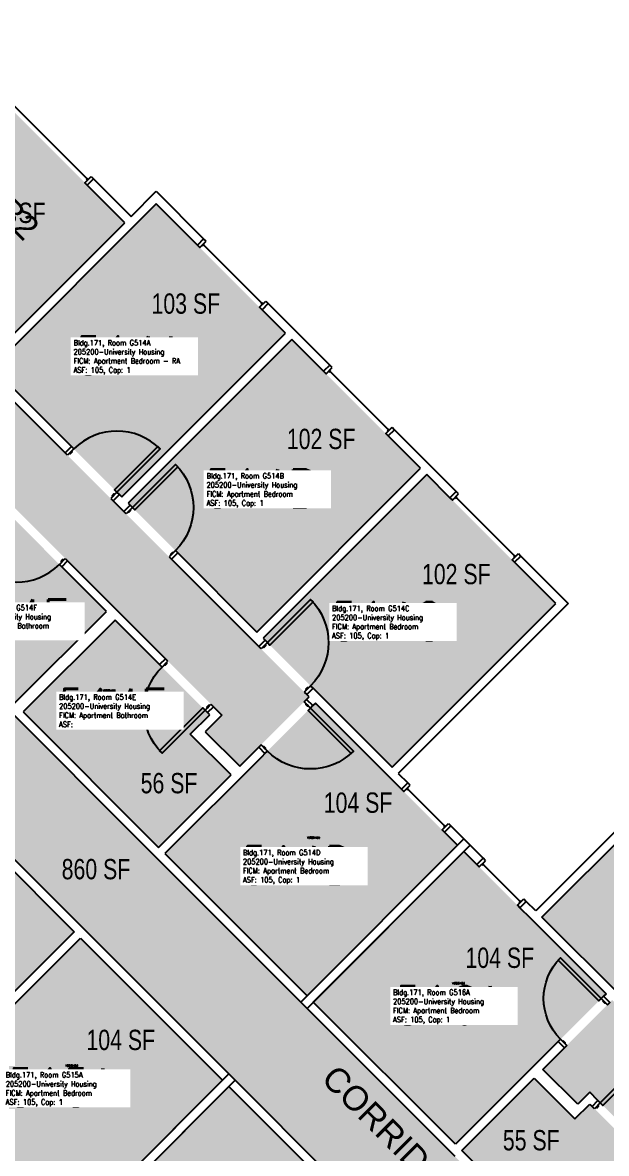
# Model space of a CAD drawing. Header units: inches. Extents: x 1062 to 4030, y -1482 to 1605.
# Drawn here: x 2972 to 3317, y 423 to 1091 of the extents above; entities that cross this region are included whole.
import ezdxf
from ezdxf.enums import TextEntityAlignment as Align

# ---------------------------------------------------------------- set-up
doc = ezdxf.new("R2010")
doc.units = ezdxf.units.IN
doc.header["$LTSCALE"] = 192
doc.header["$MEASUREMENT"] = 0
for name, color, linetype in [('A-AREA-IDEN', 1, 'Continuous'), ('A-DOOR', 2, 'Continuous'), ('A-GLAZ', 1, 'Continuous'), ('A-IDEN-RNUM', 7, 'Continuous'), ('A-IDEN-SNUM', 4, 'Continuous'), ('A-IDEN-VNUM', 4, 'Continuous'), ('A-ROOM', 1, 'Continuous'), ('A-WALL', 5, 'Continuous'), ('AREA-TEXT', 3, 'Continuous'), ('Rooms-Category-Color', 7, 'Continuous'), ('Rooms-College-Color', 7, 'Continuous'), ('Rooms-Department-Color', 7, 'Continuous'), ('Rooms-Division-Color', 7, 'Continuous'), ('Rooms-Information', 7, 'Continuous')]:
    doc.layers.add(name, color=color, linetype=linetype)
doc.styles.add('AREA', font='arial.ttf', dxfattribs={"width": 0.75, "height": 12})
doc.styles.add('Dimstyle', font='arial.ttf')
doc.styles.add('ROOMSNUMBER', font='txt.shx', dxfattribs={"height": 0.03})
doc.styles.add('ROOMVNUMBER', font='simplex.shx', dxfattribs={"width": 0.85})
doc.styles.get("Standard").update_dxf_attribs({"font": 'arial.ttf'})

msp = doc.modelspace()

# ---------------------------------------------------------------- hatches: boundary and pattern name
h = msp.add_hatch()
h.set_pattern_fill('ANSI31', color=256, style=0)
h.set_pattern_definition([(90, (3642.63514, 926.84186), (0.125, 2e-14), [])])
h.paths.add_polyline_path([(2995.34, 748.31), (2953.8, 789.84), (2947.29, 783.33), (2988.82, 741.8)], flags=9)
at = {"layer": 'Rooms-Category-Color', "true_color": 0xadadad}
msp.add_hatch(color=253, dxfattribs=at).paths.add_polyline_path([(2330.9, 1232.94), (2373.33, 1275.37), (2633.56, 1015.13), (2651.24, 1032.81), (2709.45, 974.59), (2691.78, 956.92), (2821.91, 826.78), (2839.59, 844.46), (2897.8, 786.25), (2880.12, 768.57), (3535.92, 112.77), (3553.6, 130.45), (3595.4, 88.64), (3577.73, 70.96), (3700.48, -51.78), (3658.05, -94.21), (3535.3, 28.54), (3517.62, 10.86), (3475.82, 52.67), (3493.49, 70.35), (2837.69, 726.14), (2820.02, 708.47), (2761.81, 766.68), (2779.48, 784.36), (2649.35, 914.49), (2631.67, 896.81), (2573.46, 955.02), (2591.14, 972.7)])
at = {"layer": 'Rooms-Category-Color', "true_color": 0x728ef3}
for points in [[(2936.89, 1068.18), (3032.7, 972.37), (2947.14, 886.81), (3141.6, 692.36), (3100.58, 651.34), (3080.26, 671.67), (3090.07, 681.49), (2965.59, 805.96), (2955.78, 796.15), (2935.45, 816.48), (2945.26, 826.29), (2922.85, 848.7), (2913.21, 839.07), (2916.93, 835.36), (2921.43, 839.86), (2936.42, 824.87), (2901.51, 789.96), (2886.52, 804.95), (2892.89, 811.31), (2889.17, 815.03), (2882.81, 808.66), (2839.59, 851.89), (2903.58, 915.88), (2853.98, 965.48), (2864.32, 975.82), (2854.42, 985.72)], [(3127.64, 907.13), (3051.27, 983.5), (2954.58, 886.8), (3030.94, 810.43), (3127.32, 906.83)], [(3207.46, 827.32), (3131.35, 903.42), (3034.66, 806.74), (3110.76, 730.62), (3207.13, 827.01)], [(3211.17, 823.6), (3287.27, 747.5), (3190.57, 650.81), (3114.47, 726.93), (3210.85, 823.3)], [(2967.55, 688.57), (2887.55, 768.56), (2930.33, 811.34), (2954.38, 787.3), (2965.87, 798.79), (3021.83, 742.83)], [(3082.91, 681.75), (3026.95, 737.7), (2972.68, 683.43), (3052.68, 603.44), (3095.47, 646.21), (3071.43, 670.25)], [(3140.36, 515.76), (3229.29, 604.67), (3145.32, 688.64), (3056.4, 599.72)], [(3355.23, 486.15), (3279.13, 562.25), (3375.83, 658.95), (3451.93, 582.84)], [(2924.51, 523.37), (2868.55, 579.32), (2922.82, 633.59), (3002.82, 553.6), (2960.05, 510.81), (2936.01, 534.85)], [(3316.96, 516.99), (3228.04, 428.08), (3144.07, 512.04), (3232.99, 600.96)], [(3090.5, 465.92), (3001.59, 376.99), (2917.62, 460.96), (3006.54, 549.87)], [(3503.52, 152.6), (3536.18, 119.93), (3553.86, 137.61), (3599.12, 92.35), (3600.53, 93.77), (3603.98, 90.32), (3584.89, 71.23), (3601.84, 54.28), (3656.11, 108.55), (3639.16, 125.5), (3630.85, 117.19), (3627.4, 120.64), (3639.16, 132.39), (3659.55, 112), (3776.31, 228.76), (3680.5, 324.57), (3594.94, 239.01), (3320.67, 513.28), (3279.66, 472.27), (3300.25, 451.68), (3307.33, 458.75), (3432.54, 333.53), (3425.47, 326.46), (3446.06, 305.87), (3455.87, 315.67), (3476.81, 294.72), (3471.69, 289.59), (3550.97, 210.31), (3508.29, 167.63), (3513.42, 162.5)], [(3089.27, 289.31), (3178.19, 378.22), (3094.22, 462.19), (3005.3, 373.28)], [(3312.29, 343.83), (3231.75, 424.36), (3274.53, 467.14), (3298.57, 443.1), (3307.33, 451.85), (3363.82, 395.36)]]:
    msp.add_hatch(color=171, dxfattribs=at).paths.add_polyline_path(points)
at = {"layer": 'Rooms-College-Color', "true_color": 0xadadad}
for points in [[(2330.9, 1232.94), (2373.33, 1275.37), (2633.56, 1015.13), (2651.24, 1032.81), (2709.45, 974.59), (2691.78, 956.92), (2821.91, 826.78), (2839.59, 844.46), (2897.8, 786.25), (2880.12, 768.57), (3535.92, 112.77), (3553.6, 130.45), (3595.4, 88.64), (3577.73, 70.96), (3700.48, -51.78), (3658.05, -94.21), (3535.3, 28.54), (3517.62, 10.86), (3475.82, 52.67), (3493.49, 70.35), (2837.69, 726.14), (2820.02, 708.47), (2761.81, 766.68), (2779.48, 784.36), (2649.35, 914.49), (2631.67, 896.81), (2573.46, 955.02), (2591.14, 972.7)], [(2936.89, 1068.18), (3032.7, 972.37), (2947.14, 886.81), (3141.6, 692.36), (3100.58, 651.34), (3080.26, 671.67), (3090.07, 681.49), (2965.59, 805.96), (2955.78, 796.15), (2935.45, 816.48), (2945.26, 826.29), (2922.85, 848.7), (2913.21, 839.07), (2916.93, 835.36), (2921.43, 839.86), (2936.42, 824.87), (2901.51, 789.96), (2886.52, 804.95), (2892.89, 811.31), (2889.17, 815.03), (2882.81, 808.66), (2839.59, 851.89), (2903.58, 915.88), (2853.98, 965.48), (2864.32, 975.82), (2854.42, 985.72)], [(3127.64, 907.13), (3051.27, 983.5), (2954.58, 886.8), (3030.94, 810.43), (3127.32, 906.83)], [(3207.46, 827.32), (3131.35, 903.42), (3034.66, 806.74), (3110.76, 730.62), (3207.13, 827.01)], [(3211.17, 823.6), (3287.27, 747.5), (3190.57, 650.81), (3114.47, 726.93), (3210.85, 823.3)], [(2967.55, 688.57), (2887.55, 768.56), (2930.33, 811.34), (2954.38, 787.3), (2965.87, 798.79), (3021.83, 742.83)], [(3082.91, 681.75), (3026.95, 737.7), (2972.68, 683.43), (3052.68, 603.44), (3095.47, 646.21), (3071.43, 670.25)], [(3140.36, 515.76), (3229.29, 604.67), (3145.32, 688.64), (3056.4, 599.72)], [(3355.23, 486.15), (3279.13, 562.25), (3375.83, 658.95), (3451.93, 582.84)], [(2924.51, 523.37), (2868.55, 579.32), (2922.82, 633.59), (3002.82, 553.6), (2960.05, 510.81), (2936.01, 534.85)], [(3316.96, 516.99), (3228.04, 428.08), (3144.07, 512.04), (3232.99, 600.96)], [(3090.5, 465.92), (3001.59, 376.99), (2917.62, 460.96), (3006.54, 549.87)], [(3503.52, 152.6), (3536.18, 119.93), (3553.86, 137.61), (3599.12, 92.35), (3600.53, 93.77), (3603.98, 90.32), (3584.89, 71.23), (3601.84, 54.28), (3656.11, 108.55), (3639.16, 125.5), (3630.85, 117.19), (3627.4, 120.64), (3639.16, 132.39), (3659.55, 112), (3776.31, 228.76), (3680.5, 324.57), (3594.94, 239.01), (3320.67, 513.28), (3279.66, 472.27), (3300.25, 451.68), (3307.33, 458.75), (3432.54, 333.53), (3425.47, 326.46), (3446.06, 305.87), (3455.87, 315.67), (3476.81, 294.72), (3471.69, 289.59), (3550.97, 210.31), (3508.29, 167.63), (3513.42, 162.5)], [(3089.27, 289.31), (3178.19, 378.22), (3094.22, 462.19), (3005.3, 373.28)], [(3312.29, 343.83), (3231.75, 424.36), (3274.53, 467.14), (3298.57, 443.1), (3307.33, 451.85), (3363.82, 395.36)]]:
    msp.add_hatch(color=253, dxfattribs=at).paths.add_polyline_path(points)
at = {"layer": 'Rooms-Department-Color', "true_color": 0xacacac}
msp.add_hatch(color=253, dxfattribs=at).paths.add_polyline_path([(2330.9, 1232.94), (2373.33, 1275.37), (2633.56, 1015.13), (2651.24, 1032.81), (2709.45, 974.59), (2691.78, 956.92), (2821.91, 826.78), (2839.59, 844.46), (2897.8, 786.25), (2880.12, 768.57), (3535.92, 112.77), (3553.6, 130.45), (3595.4, 88.64), (3577.73, 70.96), (3700.48, -51.78), (3658.05, -94.21), (3535.3, 28.54), (3517.62, 10.86), (3475.82, 52.67), (3493.49, 70.35), (2837.69, 726.14), (2820.02, 708.47), (2761.81, 766.68), (2779.48, 784.36), (2649.35, 914.49), (2631.67, 896.81), (2573.46, 955.02), (2591.14, 972.7)])
at = {"layer": 'Rooms-Department-Color', "true_color": 0x604aed}
for points in [[(2936.89, 1068.18), (3032.7, 972.37), (2947.14, 886.81), (3141.6, 692.36), (3100.58, 651.34), (3080.26, 671.67), (3090.07, 681.49), (2965.59, 805.96), (2955.78, 796.15), (2935.45, 816.48), (2945.26, 826.29), (2922.85, 848.7), (2913.21, 839.07), (2916.93, 835.36), (2921.43, 839.86), (2936.42, 824.87), (2901.51, 789.96), (2886.52, 804.95), (2892.89, 811.31), (2889.17, 815.03), (2882.81, 808.66), (2839.59, 851.89), (2903.58, 915.88), (2853.98, 965.48), (2864.32, 975.82), (2854.42, 985.72)], [(3127.64, 907.13), (3051.27, 983.5), (2954.58, 886.8), (3030.94, 810.43), (3127.32, 906.83)], [(3207.46, 827.32), (3131.35, 903.42), (3034.66, 806.74), (3110.76, 730.62), (3207.13, 827.01)], [(3211.17, 823.6), (3287.27, 747.5), (3190.57, 650.81), (3114.47, 726.93), (3210.85, 823.3)], [(2967.55, 688.57), (2887.55, 768.56), (2930.33, 811.34), (2954.38, 787.3), (2965.87, 798.79), (3021.83, 742.83)], [(3082.91, 681.75), (3026.95, 737.7), (2972.68, 683.43), (3052.68, 603.44), (3095.47, 646.21), (3071.43, 670.25)], [(3140.36, 515.76), (3229.29, 604.67), (3145.32, 688.64), (3056.4, 599.72)], [(3355.23, 486.15), (3279.13, 562.25), (3375.83, 658.95), (3451.93, 582.84)], [(2924.51, 523.37), (2868.55, 579.32), (2922.82, 633.59), (3002.82, 553.6), (2960.05, 510.81), (2936.01, 534.85)], [(3316.96, 516.99), (3228.04, 428.08), (3144.07, 512.04), (3232.99, 600.96)], [(3090.5, 465.92), (3001.59, 376.99), (2917.62, 460.96), (3006.54, 549.87)], [(3503.52, 152.6), (3536.18, 119.93), (3553.86, 137.61), (3599.12, 92.35), (3600.53, 93.77), (3603.98, 90.32), (3584.89, 71.23), (3601.84, 54.28), (3656.11, 108.55), (3639.16, 125.5), (3630.85, 117.19), (3627.4, 120.64), (3639.16, 132.39), (3659.55, 112), (3776.31, 228.76), (3680.5, 324.57), (3594.94, 239.01), (3320.67, 513.28), (3279.66, 472.27), (3300.25, 451.68), (3307.33, 458.75), (3432.54, 333.53), (3425.47, 326.46), (3446.06, 305.87), (3455.87, 315.67), (3476.81, 294.72), (3471.69, 289.59), (3550.97, 210.31), (3508.29, 167.63), (3513.42, 162.5)], [(3089.27, 289.31), (3178.19, 378.22), (3094.22, 462.19), (3005.3, 373.28)], [(3312.29, 343.83), (3231.75, 424.36), (3274.53, 467.14), (3298.57, 443.1), (3307.33, 451.85), (3363.82, 395.36)]]:
    msp.add_hatch(color=173, dxfattribs=at).paths.add_polyline_path(points)
at = {"layer": 'Rooms-Division-Color', "true_color": 0xadadad}
msp.add_hatch(color=253, dxfattribs=at).paths.add_polyline_path([(2330.9, 1232.94), (2373.33, 1275.37), (2633.56, 1015.13), (2651.24, 1032.81), (2709.45, 974.59), (2691.78, 956.92), (2821.91, 826.78), (2839.59, 844.46), (2897.8, 786.25), (2880.12, 768.57), (3535.92, 112.77), (3553.6, 130.45), (3595.4, 88.64), (3577.73, 70.96), (3700.48, -51.78), (3658.05, -94.21), (3535.3, 28.54), (3517.62, 10.86), (3475.82, 52.67), (3493.49, 70.35), (2837.69, 726.14), (2820.02, 708.47), (2761.81, 766.68), (2779.48, 784.36), (2649.35, 914.49), (2631.67, 896.81), (2573.46, 955.02), (2591.14, 972.7)])
at = {"layer": 'Rooms-Division-Color', "true_color": 0x604aed}
for points in [[(2936.89, 1068.18), (3032.7, 972.37), (2947.14, 886.81), (3141.6, 692.36), (3100.58, 651.34), (3080.26, 671.67), (3090.07, 681.49), (2965.59, 805.96), (2955.78, 796.15), (2935.45, 816.48), (2945.26, 826.29), (2922.85, 848.7), (2913.21, 839.07), (2916.93, 835.36), (2921.43, 839.86), (2936.42, 824.87), (2901.51, 789.96), (2886.52, 804.95), (2892.89, 811.31), (2889.17, 815.03), (2882.81, 808.66), (2839.59, 851.89), (2903.58, 915.88), (2853.98, 965.48), (2864.32, 975.82), (2854.42, 985.72)], [(3127.64, 907.13), (3051.27, 983.5), (2954.58, 886.8), (3030.94, 810.43), (3127.32, 906.83)], [(3207.46, 827.32), (3131.35, 903.42), (3034.66, 806.74), (3110.76, 730.62), (3207.13, 827.01)], [(3211.17, 823.6), (3287.27, 747.5), (3190.57, 650.81), (3114.47, 726.93), (3210.85, 823.3)], [(2967.55, 688.57), (2887.55, 768.56), (2930.33, 811.34), (2954.38, 787.3), (2965.87, 798.79), (3021.83, 742.83)], [(3082.91, 681.75), (3026.95, 737.7), (2972.68, 683.43), (3052.68, 603.44), (3095.47, 646.21), (3071.43, 670.25)], [(3140.36, 515.76), (3229.29, 604.67), (3145.32, 688.64), (3056.4, 599.72)], [(3355.23, 486.15), (3279.13, 562.25), (3375.83, 658.95), (3451.93, 582.84)], [(2924.51, 523.37), (2868.55, 579.32), (2922.82, 633.59), (3002.82, 553.6), (2960.05, 510.81), (2936.01, 534.85)], [(3316.96, 516.99), (3228.04, 428.08), (3144.07, 512.04), (3232.99, 600.96)], [(3090.5, 465.92), (3001.59, 376.99), (2917.62, 460.96), (3006.54, 549.87)], [(3503.52, 152.6), (3536.18, 119.93), (3553.86, 137.61), (3599.12, 92.35), (3600.53, 93.77), (3603.98, 90.32), (3584.89, 71.23), (3601.84, 54.28), (3656.11, 108.55), (3639.16, 125.5), (3630.85, 117.19), (3627.4, 120.64), (3639.16, 132.39), (3659.55, 112), (3776.31, 228.76), (3680.5, 324.57), (3594.94, 239.01), (3320.67, 513.28), (3279.66, 472.27), (3300.25, 451.68), (3307.33, 458.75), (3432.54, 333.53), (3425.47, 326.46), (3446.06, 305.87), (3455.87, 315.67), (3476.81, 294.72), (3471.69, 289.59), (3550.97, 210.31), (3508.29, 167.63), (3513.42, 162.5)], [(3089.27, 289.31), (3178.19, 378.22), (3094.22, 462.19), (3005.3, 373.28)], [(3312.29, 343.83), (3231.75, 424.36), (3274.53, 467.14), (3298.57, 443.1), (3307.33, 451.85), (3363.82, 395.36)]]:
    msp.add_hatch(color=173, dxfattribs=at).paths.add_polyline_path(points)

# ---------------------------------------------------------------- linework, layer by layer
at = {"layer": 'A-DOOR'}
for points in [[(2998.94, 835.02), (2997.52, 836.43), (3001.24, 840.14), (3002.65, 838.73)], [(3000.18, 836.25), (3000.53, 835.9), (3001.59, 836.96), (3001.24, 837.31)], [(3028.11, 813.27), (3026.69, 814.69), (3052.15, 840.14), (3053.56, 838.73)], [(3037.21, 804.17), (3038.62, 802.75), (3064.08, 828.21), (3062.67, 829.62)], [(3024.39, 809.56), (3025.81, 808.15), (3029.52, 811.86), (3028.11, 813.27)], [(3025.63, 810.8), (3025.28, 811.15), (3026.34, 812.21), (3026.69, 811.86)], [(3033.5, 800.46), (3032.08, 801.87), (3035.8, 805.58), (3037.21, 804.17)], [(3034.74, 801.69), (3035.09, 801.34), (3036.15, 802.4), (3035.8, 802.75)], [(3058.95, 775), (3060.37, 773.59), (3064.08, 777.3), (3062.67, 778.71)], [(3060.19, 776.24), (3059.84, 776.59), (3060.9, 777.65), (3061.25, 777.3)], [(2997.51, 774.04), (2998.93, 772.63), (2995.48, 769.18), (2994.07, 770.59)], [(2996.54, 773.07), (2996.19, 773.42), (2995.13, 772.36), (2995.48, 772.01)], [(3117.02, 724.35), (3118.44, 722.94), (3143.9, 748.4), (3142.48, 749.81)], [(3113.31, 720.64), (3111.9, 722.06), (3115.61, 725.77), (3117.02, 724.35)], [(3114.55, 721.88), (3114.9, 721.53), (3115.96, 722.59), (3115.61, 722.94)], [(3058.15, 713.4), (3056.73, 714.82), (3053.29, 711.37), (3054.7, 709.96)], [(3057.17, 712.43), (3057.53, 712.08), (3056.47, 711.02), (3056.11, 711.37)], [(3138.77, 695.19), (3140.18, 693.77), (3143.9, 697.48), (3142.48, 698.9)], [(3140.01, 696.42), (3139.65, 696.78), (3140.71, 697.84), (3141.07, 697.48)], [(3083.6, 687.95), (3085.02, 686.53), (3081.57, 683.09), (3080.16, 684.5)], [(3138.68, 689.44), (3140.1, 690.86), (3143.81, 687.14), (3142.39, 685.73)], [(3139.92, 688.2), (3139.57, 687.85), (3140.63, 686.79), (3140.98, 687.14)], [(3080.16, 684.5), (3078.74, 685.92), (3053.29, 660.46), (3054.7, 659.05)], [(3082.63, 686.98), (3082.28, 687.33), (3081.22, 686.27), (3081.57, 685.92)], [(3142.39, 685.73), (3140.98, 684.31), (3166.44, 658.86), (3167.85, 660.27)], [(3113.23, 663.99), (3111.81, 662.57), (3115.52, 658.86), (3116.94, 660.27)], [(3114.46, 662.75), (3114.82, 663.1), (3115.88, 662.04), (3115.52, 661.69)], [(3314.13, 514.17), (3312.72, 512.75), (3288.68, 536.79), (3290.09, 538.21)], [(3317.84, 510.45), (3319.26, 511.87), (3315.55, 515.58), (3314.13, 514.17)], [(3316.61, 511.69), (3316.25, 511.34), (3315.19, 512.4), (3315.55, 512.75)], [(3293.8, 486.41), (3292.39, 485), (3288.68, 488.71), (3290.09, 490.12)], [(3292.56, 487.65), (3292.92, 488), (3291.86, 489.06), (3291.5, 488.71)], [(3313.6, 452.47), (3315.01, 451.06), (3339.06, 475.1), (3337.64, 476.51)], [(3310.15, 449.02), (3308.74, 450.44), (3312.19, 453.89), (3313.6, 452.47)], [(3311.13, 450), (3311.48, 449.64), (3312.54, 450.7), (3312.19, 451.06)]]:
    msp.add_lwpolyline(points, close=True, dxfattribs=at)
for centre, start, end in [((3028.11, 813.27), 45, 135), ((2968.61, 796.05), 225, 315)]:
    msp.add_arc(centre, 36, start, end, dxfattribs=at)
at = {"layer": 'A-DOOR', "extrusion": (0, 0, -1)}
for centre, radius, start, end in [((-3037.21, 804.17), 36, 135, 225), ((-3117.02, 724.35), 36, 135, 225), ((-3080.16, 684.5), 36, 315, 45), ((-3142.39, 685.73), 36, 225, 315), ((-3314.13, 514.17), 34, 315, 45)]:
    msp.add_arc(centre, radius, start, end, dxfattribs=at)
at = {"layer": 'A-GLAZ'}
for p, q in [((2963.22, 1045.56), (3010.6, 998.19)), ((3010.07, 997.66), (3011.13, 998.72)), ((3078.69, 958.74), (3079.75, 959.8)), ((3079.22, 959.27), (3113.86, 924.62)), ((3113.33, 924.09), (3114.39, 925.15)), ((3153.26, 884.16), (3154.32, 885.22)), ((3153.79, 884.69), (3188.44, 850.04)), ((3187.91, 849.51), (3188.97, 850.57)), ((3227.88, 809.54), (3228.94, 810.6)), ((3228.41, 810.07), (3263.06, 775.42)), ((3262.53, 774.89), (3263.59, 775.95)), ((3199.22, 637.38), (3200.28, 638.44)), ((3199.75, 637.91), (3221.67, 615.99)), ((3221.14, 615.46), (3222.2, 616.52)), ((3243.78, 592.83), (3244.84, 593.89)), ((3266.23, 571.44), (3244.31, 593.36)), ((3265.7, 570.91), (3266.76, 571.97))]:
    msp.add_line(p, q, dxfattribs=at)
for points in [[(3012.81, 999.69), (3014.22, 998.28), (3010.51, 994.56), (3009.1, 995.98)], [(3080.72, 961.48), (3079.3, 962.89), (3075.59, 959.18), (3077.01, 957.77)], [(3116.07, 926.12), (3117.49, 924.71), (3113.78, 921), (3112.36, 922.41)], [(3155.3, 886.9), (3153.88, 888.31), (3150.17, 884.6), (3151.58, 883.19)], [(3190.65, 851.54), (3192.07, 850.13), (3188.35, 846.42), (3186.94, 847.83)], [(3229.92, 812.28), (3228.5, 813.7), (3224.79, 809.98), (3226.2, 808.57)], [(3265.27, 776.93), (3266.68, 775.51), (3262.97, 771.8), (3261.56, 773.21)], [(3201.25, 640.12), (3199.84, 641.54), (3196.13, 637.83), (3197.54, 636.41)], [(3223.88, 617.5), (3225.3, 616.08), (3221.58, 612.37), (3220.17, 613.78)], [(3245.81, 595.57), (3244.4, 596.98), (3240.68, 593.27), (3242.1, 591.85)], [(3268.44, 572.94), (3269.85, 571.53), (3266.14, 567.81), (3264.73, 569.23)]]:
    msp.add_lwpolyline(points, close=True, dxfattribs=at)
at = {"layer": 'A-WALL'}
for p, q in [((3010.51, 994.56), (3014.22, 998.28)), ((3014.22, 998.28), (3036.41, 976.08)), ((3032.7, 972.37), (3010.51, 994.56)), ((3036.41, 976.08), (3051.26, 990.93)), ((3051.26, 990.93), (3079.3, 962.89)), ((3051.26, 983.51), (2954.57, 886.81)), ((3075.59, 959.18), (3051.26, 983.51)), ((2947.14, 886.81), (3032.7, 972.37)), ((3079.3, 962.89), (3075.59, 959.18)), ((3113.78, 921), (3117.49, 924.71)), ((3117.49, 924.71), (3153.88, 888.31)), ((3127.63, 907.14), (3113.78, 921)), ((3030.93, 810.44), (3127.63, 907.14)), ((3131.34, 903.43), (3034.65, 806.73)), ((3150.17, 884.6), (3131.34, 903.43)), ((3153.88, 888.31), (3150.17, 884.6)), ((2997.52, 836.43), (2947.14, 886.81)), ((2954.57, 886.81), (3001.24, 840.14)), ((3188.35, 846.42), (3192.07, 850.13)), ((3192.07, 850.13), (3228.5, 813.7)), ((3207.45, 827.33), (3188.35, 846.42)), ((3001.24, 840.14), (2997.52, 836.43)), ((3110.75, 730.63), (3207.45, 827.33)), ((3211.16, 823.61), (3114.46, 726.92)), ((3224.79, 809.98), (3211.16, 823.61)), ((3025.81, 808.15), (3029.52, 811.86)), ((3032.08, 801.87), (3025.81, 808.15)), ((3029.52, 811.86), (3030.93, 810.44)), ((3228.5, 813.7), (3224.79, 809.98)), ((3035.8, 805.58), (3032.08, 801.87)), ((3034.65, 806.73), (3035.8, 805.58)), ((3060.37, 773.59), (3064.08, 777.3)), ((3064.08, 777.3), (3110.75, 730.63)), ((3262.97, 771.8), (3266.68, 775.51)), ((3266.68, 775.51), (3294.69, 747.51)), ((3049.41, 599.28), (2880.12, 768.57)), ((2995.48, 769.18), (2998.93, 772.63)), ((3021.82, 742.84), (2995.48, 769.18)), ((2998.93, 772.63), (3056.73, 714.82)), ((3111.9, 722.06), (3060.37, 773.59)), ((3287.26, 747.51), (3262.97, 771.8)), ((2967.55, 688.57), (3021.82, 742.84)), ((3190.56, 650.81), (3287.26, 747.51)), ((3294.69, 747.51), (3194.28, 647.1)), ((3026.95, 737.71), (2972.68, 683.44)), ((3053.29, 711.37), (3026.95, 737.71)), ((3006.98, 556.86), (2837.69, 726.14)), ((3115.61, 725.77), (3111.9, 722.06)), ((3114.46, 726.92), (3115.61, 725.77)), ((3056.73, 714.82), (3053.29, 711.37)), ((3140.18, 693.77), (3143.9, 697.48)), ((3143.9, 697.48), (3190.56, 650.81)), ((3140.1, 690.86), (3141.6, 692.36)), ((3143.81, 687.14), (3140.1, 690.86)), ((3141.6, 692.36), (3140.18, 693.77)), ((3145.31, 688.64), (3143.81, 687.14)), ((3190.12, 643.83), (3145.31, 688.64)), ((2972.68, 683.44), (3052.68, 603.44)), ((3071.42, 670.26), (3082.91, 681.75)), ((3090.07, 681.49), (3080.26, 671.67)), ((3081.57, 683.09), (3085.02, 686.53)), ((3082.91, 681.75), (3081.57, 683.09)), ((3085.02, 686.53), (3090.07, 681.49)), ((3095.46, 646.22), (3071.42, 670.26)), ((3080.26, 671.67), (3100.58, 651.34)), ((3109.95, 660.71), (3111.81, 662.57)), ((3111.81, 662.57), (3115.52, 658.86)), ((3375.83, 666.37), (3275.42, 565.96)), ((3113.67, 657), (3056.39, 599.73)), ((3100.58, 651.34), (3109.95, 660.71)), ((3115.52, 658.86), (3113.67, 657)), ((3279.13, 562.25), (3375.83, 658.95)), ((3052.68, 603.44), (3095.46, 646.22)), ((3196.13, 637.83), (3190.12, 643.83)), ((3194.28, 647.1), (3199.84, 641.54)), ((3199.84, 641.54), (3196.13, 637.83)), ((2922.82, 633.59), (3002.83, 553.59)), ((3221.58, 612.37), (3225.3, 616.08)), ((3225.3, 616.08), (3236.7, 604.68)), ((3232.99, 608.39), (3136.65, 512.04)), ((3229.28, 604.68), (3221.58, 612.37)), ((3244.4, 596.98), (3232.99, 608.39)), ((3236.7, 604.68), (3140.36, 508.33)), ((3140.36, 515.76), (3229.28, 604.68)), ((3140.36, 508.33), (3049.41, 599.28)), ((3056.39, 599.73), (3140.36, 515.76)), ((3144.07, 512.04), (3232.99, 600.96)), ((3232.99, 600.96), (3240.68, 593.27)), ((3240.68, 593.27), (3244.4, 596.98)), ((3269.85, 571.53), (3266.14, 567.81)), ((3266.14, 567.81), (3272.15, 561.81)), ((3275.42, 565.96), (3269.85, 571.53)), ((3272.15, 561.81), (3316.96, 516.99)), ((3327.21, 514.17), (3279.13, 562.25)), ((3097.93, 465.91), (3006.98, 556.86)), ((2949.26, 492.6), (3006.54, 549.87)), ((3002.83, 553.59), (2960.05, 510.81)), ((3006.54, 549.87), (3090.51, 465.91)), ((3316.96, 516.99), (3315.55, 515.58)), ((3315.55, 515.58), (3319.26, 511.87)), ((3136.65, 512.04), (3227.6, 421.09)), ((3228.04, 428.08), (3144.07, 512.04)), ((3288.68, 488.71), (3228.04, 428.08)), ((3292.39, 485), (3288.68, 488.71)), ((3279.66, 472.27), (3292.39, 485)), ((2997.88, 373.28), (3094.22, 469.62)), ((3094.22, 469.62), (3185.17, 378.67)), ((3300.25, 451.68), (3279.66, 472.27)), ((3001.59, 369.56), (3097.93, 465.91)), ((3090.51, 465.91), (3001.59, 376.99)), ((3094.22, 462.19), (3005.3, 373.28)), ((3178.19, 378.22), (3094.22, 462.19)), ((3231.75, 424.36), (3274.53, 467.14)), ((3274.53, 467.14), (3298.57, 443.1)), ((3307.33, 458.75), (3300.25, 451.68)), ((3312.19, 453.89), (3307.33, 458.75)), ((3298.57, 443.1), (3307.33, 451.85)), ((3307.33, 451.85), (3308.74, 450.44)), ((3308.74, 450.44), (3312.19, 453.89)), ((3312.29, 343.83), (3231.75, 424.36))]:
    msp.add_line(p, q, dxfattribs=at)

# ---------------------------------------------------------------- texts
at = {"layer": 'A-AREA-IDEN'}
for s, p in [('UNIT B2', (2945.97, 988.19)), ('CORRIDOR', (3186.79, 427.23))]:
    msp.add_text(s, height=14.4, rotation=315, dxfattribs=at).set_placement(p, align=Align.CENTER)
at = {"layer": 'A-IDEN-RNUM', "style": 'ROOMSNUMBER', "width": 0.85}
for s, p in [('0514-A0', (3035.81, 903.22)), ('0514-B0', (3120.91, 819.5)), ('0514-C0', (3196.84, 743.63)), ('0514-E0', (3023.33, 696.03)), ('0514-D0', (3144.07, 609.1)), ('0516-A0', (3229.76, 523.11)), ('0515-A0', (3001.24, 474.45))]:
    msp.add_text(s, height=1, dxfattribs=at).set_placement(p, align=Align.MIDDLE_CENTER)
at = {"layer": 'A-IDEN-SNUM', "style": 'ROOMSNUMBER', "width": 0.85}
for s, p in [('1710G514A0', (3035.81, 903.22)), ('1710G514B0', (3120.91, 819.5)), ('1710G514C0', (3196.84, 743.63)), ('1710G514E0', (3023.33, 696.03)), ('1710G514D0', (3144.07, 609.1)), ('1710G516A0', (3229.76, 523.11)), ('1710G515A0', (3001.24, 474.45))]:
    msp.add_text(s, height=1, dxfattribs=at).set_placement(p, align=Align.MIDDLE_CENTER)
at = {"layer": 'A-IDEN-VNUM', "style": 'ROOMVNUMBER', "width": 0.85}
for s, p in [('514A', (3035.23, 893.98)), ('514B', (3112.87, 815.38)), ('514F', (2966.89, 738.59)), ('514C', (3187.48, 737.06)), ('514E', (3025.33, 685.75)), ('514D', (3134.38, 592.87)), ('516A', (3223.96, 510.3)), ('515A', (2995.19, 461.58))]:
    msp.add_text(s, height=22.5, dxfattribs=at).set_placement(p, align=Align.MIDDLE_CENTER)
at = {"layer": 'A-ROOM', "char_height": 16, "width": 1, "attachment_point": 1, "rotation": 314.99675, "style": 'Dimstyle'}
for s, insert in [('{\\C1;A}', (3053.1, 904.08)), ('{\\C1;B}', (3131.9, 824.32)), ('{\\C1;C}', (3206.33, 746.56)), ('{\\C1;D}', (3153.47, 601.75)), ('{\\C1;A}', (3241.83, 520.4)), ('{\\C1;A}', (3013.07, 471.68))]:
    msp.add_mtext(s, dxfattribs=dict(at, insert=insert))
at = {"layer": 'AREA-TEXT', "style": 'AREA', "width": 0.75}
for s, p in [('257 SF', (2965.71, 978.2)), ('103 SF', (3068.77, 924.62)), ('102 SF', (3148.71, 844.68)), ('102 SF', (3228.53, 764.86)), ('56 SF', (3058.85, 641.37)), ('104 SF', (3170.5, 629.85)), ('860 SF', (3015.69, 590.58)), ('104 SF', (3254.22, 538.22)), ('104 SF', (3030.34, 489.71)), ('55 SF', (3272.81, 430.46))]:
    msp.add_text(s, height=12, dxfattribs=at).set_placement(p, align=Align.MIDDLE_CENTER)

# ---------------------------------------------------------------- next in the draw order: texts
at = {"layer": 'Rooms-Information', "width": 72, "attachment_point": 7, "style": 'ROOMVNUMBER', "bg_fill": 3, "box_fill_scale": 1.5, "bg_fill_color": 256, "bg_fill_true_color": 13158600, "bg_fill_transparency": 0}
for s, insert, char_height in [('Bldg.171, Room G514A^M^J205200-University Housing^M^JFICM: Apartment Bedroom - RA^M^JASF: 105, Cap: 1', (3002.44, 882.73), 3.21429), ('Bldg.171, Room G514B^M^J205200-University Housing^M^JFICM: Apartment Bedroom^M^JASF: 105, Cap: 1', (3080.99, 804.13), 3.2143), ('Bldg.171, Room G514F^M^J205200-University Housing^M^JFICM: Apartment Bathroom^M^JASF: ', (2935.47, 727.34), 3.2143), ('Bldg.171, Room G514C^M^J205200-University Housing^M^JFICM: Apartment Bedroom^M^JASF: 105, Cap: 1', (3155.15, 725.81), 3.2143), ('Bldg.171, Room G514E^M^J205200-University Housing^M^JFICM: Apartment Bathroom^M^JASF: ', (2993.91, 674.5), 3.2143), ('Bldg.171, Room G514D^M^J205200-University Housing^M^JFICM: Apartment Bedroom^M^JASF: 105, Cap: 1', (3102.51, 581.62), 3.2143), ('Bldg.171, Room G516A^M^J205200-University Housing^M^JFICM: Apartment Bedroom^M^JASF: 105, Cap: 1', (3191.17, 499.05), 3.2143), ('Bldg.171, Room G515A^M^J205200-University Housing^M^JFICM: Apartment Bedroom^M^JASF: 105, Cap: 1', (2962.41, 450.33), 3.2143)]:
    msp.add_mtext(s, dxfattribs=dict(at, insert=insert, char_height=char_height))

doc.saveas('drawing.dxf')
